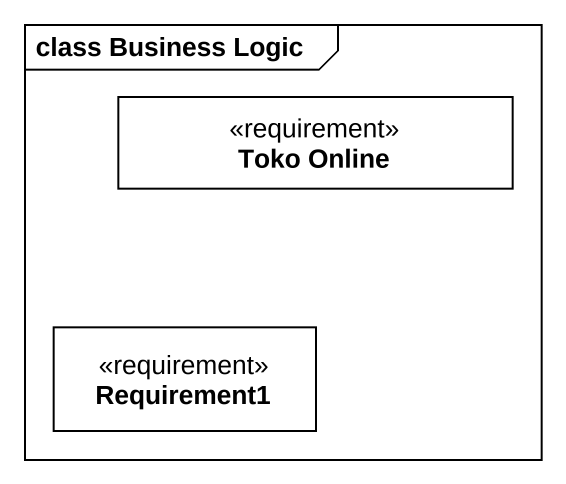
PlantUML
@startuml
mainframe class Business Logic
hide circle
hide empty members
class "Toko Online" as Toko_Online <<requirement>>
class Requirement1 <<requirement>>
@enduml
